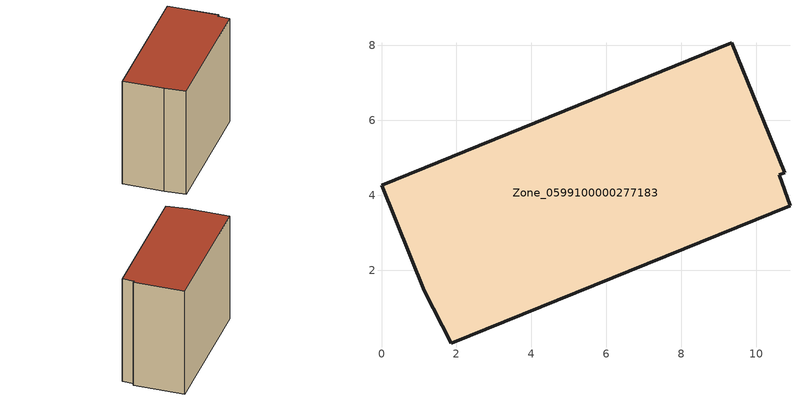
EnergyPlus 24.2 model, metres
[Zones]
Zone_0599100000277183
 floor ground (C_G): 1.14,1.45 0,4.27 9.34,8.06 10.75,4.6 10.61,4.54 10.9,3.71 1.87,0.06 z2.94
 wall outside (C_F): 10.75,4.6 9.34,8.06 0,4.27 1.14,1.45 1.87,0.06 10.9,3.71 10.61,4.54 10.75,4.6 z2.94:11.43
 roof outside (C_R): 1.14,1.45 1.87,0.06 10.9,3.71 10.61,4.54 10.75,4.6 9.34,8.06 0,4.27 z11.43
[BUILDING]
Pand.0599100000277183: North Axis=0; Terrain=City; Loads Convergence Tolerance Value=0.04; Temperature Convergence Tolerance Value=0.4; Solar Distribution=FullExterior; Maximum Number of Warmup Days=25; Minimum Number of Warmup Days=1
[Site:Location]
Rotterdam.The.Hague.AP_ZH_NLD Design_Conditions: Latitude=51.96; Longitude=4.45; Time Zone=1; Elevation=-4.5
[SITE:GROUNDTEMPERATURE:BUILDINGSURFACE]
18, 18, 18, 18, 18, 18, 18, 18, 18, 18, 18, 18
[MATERIAL] Thermal Absorptance=0.9; Solar Absorptance=0.7; Visible Absorptance=0.7
Name | Roughness | Thickness | Conductivity | Density | Specific Heat
G.TI.1946-1964 | MediumSmooth | 0.15 | 1 | 540 | 1210
F.TI.1946-1964 | Rough | 0.3 | 0.857143 | 1920 | 840
R.TI.1946-1964 | MediumRough | 0.2 | 0.277778 | 1500 | 1000
[CONSTRUCTION]
C_G: G.TI.1946-1964
C_F: F.TI.1946-1964
C_R: R.TI.1946-1964
[ZONE]
Zone_0599100000277183: Type=1; Multiplier=1; Ceiling Height=Autocalculate; Volume=Autocalculate; Floor Area=autocalculate; Part of Total Floor Area=Yes
[ZONEINFILTRATION:DESIGNFLOWRATE]
Infil_Zone_0599100000277183: Zone or ZoneList or Space or SpaceList=Zone_0599100000277183; Schedule=AlwaysOn; Design Flow Rate Calculation Method=Flow/Area; Flow Rate per Floor Area=0.003; Constant Term Coefficient=1; Temperature Term Coefficient=0; Velocity Term Coefficient=0; Velocity Squared Term Coefficient=0
[HVACTEMPLATE:ZONE:IDEALLOADSAIRSYSTEM]
Zone_0599100000277183: Maximum Heating Supply Air Temperature=50; Minimum Cooling Supply Air Temperature=13; Maximum Heating Supply Air Humidity Ratio=0.0156; Minimum Cooling Supply Air Humidity Ratio=0.0077; Heating Limit=NoLimit; Cooling Limit=NoLimit; Dehumidification Control Type=ConstantSensibleHeatRatio; Cooling Sensible Heat Ratio=0.7; Dehumidification Setpoint=60; Humidification Control Type=None; Humidification Setpoint=30; Outdoor Air Method=None; Outdoor Air Flow Rate per Person=0.00944; Outdoor Air Flow Rate per Zone Floor Area=0; Outdoor Air Flow Rate per Zone=0; Demand Controlled Ventilation Type=None; Outdoor Air Economizer Type=NoEconomizer; Heat Recovery Type=None; Sensible Heat Recovery Effectiveness=0.7; Latent Heat Recovery Effectiveness=0.65
[ZONECONTROL:THERMOSTAT]
ThermostatControl_Zone_0599100000277183: Zone or ZoneList=Zone_0599100000277183; Control Type Schedule=DualSetpointControlType; Control 1=Thermostat_Zone_0599100000277183; Temperature Difference Between Cutout And Setpoint=0
[THERMOSTATSETPOINT:DUALSETPOINT]
Thermostat_Zone_0599100000277183: Heating Setpoint Temperature Schedule=HeatingSetpoint_Zone_0599100000277183; Cooling Setpoint Temperature Schedule=CoolingSetpoint_Zone_0599100000277183
[SCHEDULE:COMPACT]
HeatingSetpoint_Zone_0599100000277183: Through: 12/31, For: AllDays, Until: 24:00, 21
CoolingSetpoint_Zone_0599100000277183: Through: 12/31, For: AllDays, Until: 24:00, 24
DualSetpointControlType: Through: 12/31, For: AllDays, Until: 24:00, 4
AlwaysOn: Through: 12/31, For: AllDays, Until: 24:00, 1
